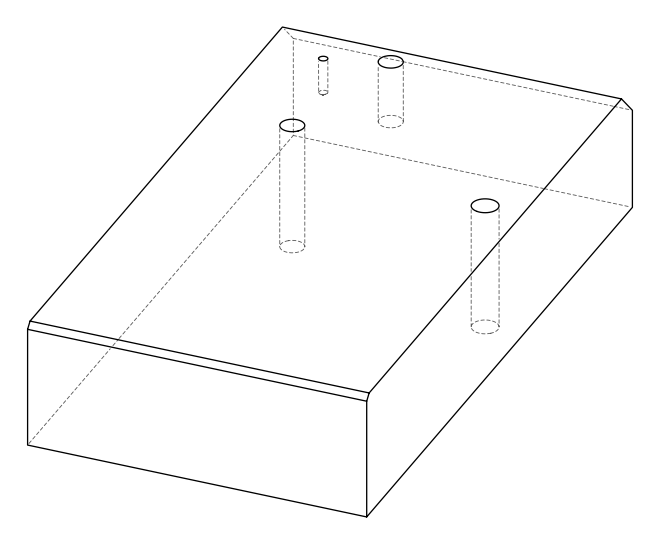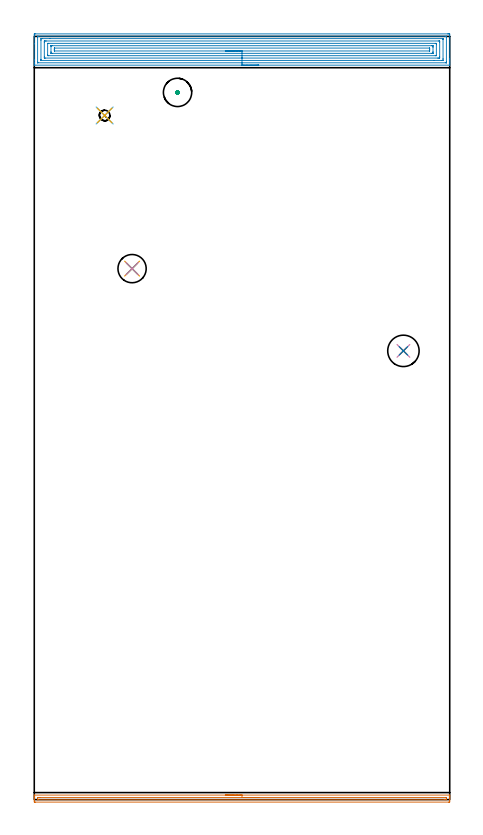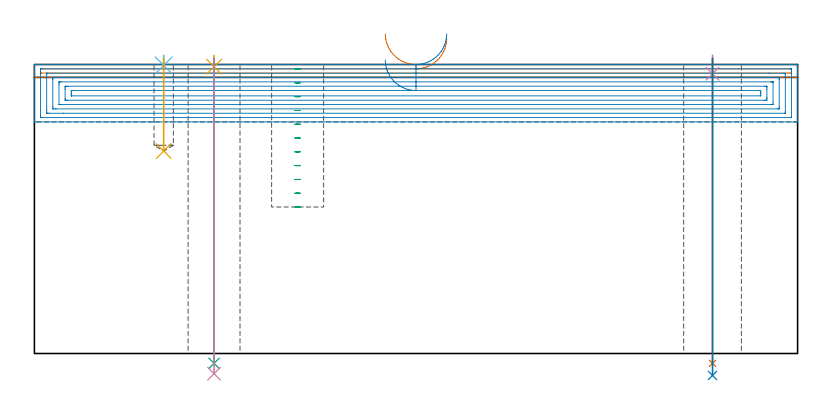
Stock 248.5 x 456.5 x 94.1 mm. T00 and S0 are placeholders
(PLAN: 11 operations, 7 tool changes, 20.6 min)
(1 AREA_MILL | FG_CHAMFER_SURFACE | UGT0205_001 | 4.14 min | 2192 mm3)
(2 AREA_MILL_1 | FG_CHAMFER_SURFACE_1 | UGT0205_001 | 14.22 min | 43448 mm3)
(3 MILL_BLIND_HOLE_FROM_SOLID_MATERIAL | STEP1POCKET | UGT0201_133 | Spiral | 0.41 min | 10396 mm3)
(4 SPOT_DRILL | STEP1HOLE | NXT0321_9005460120000 | 0.05 min | 184 mm3)
(5 SPOT_DRILL_1 | STEP1HOLE_1 | NXT0321_9005460120000 | 0.03 min | 2 mm3)
(6 SPOT_DRILL_2 | STEP1POCKET_1 | NXT0321_9005460120000 | 0.03 min | 1 mm3)
(7 DRILL_THROUGH_HOLE_INTO_CENTER | STEP1HOLE | NXT0301_065 | 0.4 min | 6362 mm3)
(8 DRILL_TO_ENLARGE_THROUGH_HOLE | STEP1HOLE | UGT0301_256 | 0.41 min | 19524 mm3)
(9 DRILL_THROUGH_HOLE_INTO_CENTER_1 | STEP1HOLE_1 | NXT0301_065 | 0.4 min | 6484 mm3)
(10 DRILL_TO_ENLARGE_THROUGH_HOLE_1 | STEP1HOLE_1 | UGT0301_292 | 0.41 min | 14571 mm3)
(11 DRILL_BLIND_HOLE_INTO_CENTER | STEP1POCKET_1 | UGT0301_185 | 0.12 min | 831 mm3)
(TOOL UGT0205_001 | Chamfer Mill 20 x 3 x 45 deg. | D20 FL50 Z2)
(TOOL UGT0201_133 | Carbide End Mill 15.0 | D15 FL30 Z4)
(TOOL NXT0321_9005460120000 | NC Spot Drill, 142deg, 12mm, Carbide, Uncoated | D12 PA142 FL30 Z2)
(TOOL NXT0301_065 | Carbide Drill 9.4mm [860.1-0940-075A1-MM 2214] | D9.4 PA140 FL98 Z2)
(TOOL UGT0301_256 | Twist Drill 18.8 mm | D18.8 PA118 FL135 Z2)
(TOOL UGT0301_292 | Twist Drill 16.9 mm | D16.9 PA118 FL120 Z2)
(TOOL UGT0301_185 | Twist Drill 6.3 mm | D6.3 PA118 FL61 Z2)
(OP 1 AREA_MILL)
G17 G21 G94 G90
T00 M6
G54
G17 G0 G90 X114.25 Y2.7 S1061 M3
G43 Z104.1 H0
G94 G1 X114.288 Z103.228 F250.
X114.402 Z102.363
X114.591 Z101.512
X114.853 Z100.68
X115.187 Z99.874
X115.59 Z99.1
X116.058 Z98.364
X116.59 Z97.672
X117.179 Z97.029
X117.822 Z96.44
X118.514 Z95.908
X119.25 Z95.44
X120.024 Z95.037
X120.83 Z94.703
X121.662 Z94.441
X122.514 Z94.252
X123.378 Z94.138
X124.25 Z94.1
X248.337
X248.49 Y2.697 Z94.088
X248.498 Y2.573 Z93.965
X248.5 Y2.444 Z93.843
Y2.112 Z93.511
Y1.474 Z92.869
Y0.281 Z91.678
Y-0.274 Z91.12
Y-0.871 Z90.524
X248.497 Y-1.149 Z90.246
X248.49 Y-1.492 Z89.904
X248.247 Y-1.497 Z89.9
X247.891 Y-1.5
X0.609
X0.253 Y-1.497
X0.01 Y-1.492 Z89.904
X0. Y-1.149 Z90.246
Y-0.871 Z90.524
Y-0.274 Z91.12
Y0.281 Z91.678
Y0.6 Z91.996
Y1.156 Z92.552
Y1.474 Z92.869
Y2.112 Z93.511
Y2.444 Z93.843
X0.002 Y2.573 Z93.965
X0.01 Y2.697 Z94.088
X0.163 Y2.7 Z94.1
X124.25
Y1.286 Z92.686
X246.105 Y1.285 Z92.685
X246.3 Y1.284 Z92.684
X246.451 Y1.28 Z92.68
X246.483 Y1.279 Z92.679
X246.49 Y1.262 Z92.662
X246.493 Y1.235 Z92.635
X246.499 Y1.089 Z92.489
X246.5 Y0.6 Z92.
Y0.214 Z91.614
X246.497 Y0.085 Z91.485
X246.493 Y-0.018 Z91.382
X246.489 Y-0.079 Z91.321
X246.455 Y-0.08 Z91.32
X246.105 Y-0.084 Z91.316
X245.913 Y-0.085 Z91.315
X245.213 Y-0.086 Z91.314
X2.395 Y-0.085 Z91.315
X2.2 Y-0.084 Z91.316
X2.049 Y-0.08 Z91.32
X2.017 Y-0.079 Z91.321
X2.01 Y-0.062 Z91.338
X2.006 Y-0.035 Z91.365
X2.001 Y0.111 Z91.511
X2. Y0.6 Z92.
Y0.986 Z92.386
X2.003 Y1.115 Z92.515
X2.007 Y1.218 Z92.618
X2.011 Y1.279 Z92.679
X2.045 Y1.28 Z92.68
X2.395 Y1.284 Z92.684
X2.588 Y1.285 Z92.685
X3.287 Y1.286 Z92.686
X124.25
X125.122 Z92.724
X125.986 Z92.838
X126.838 Z93.026
X127.67 Z93.289
X128.476 Z93.623
X129.25 Z94.025
X129.986 Z94.494
X130.678 Z95.025
X131.321 Z95.615
X131.91 Z96.258
X132.442 Z96.95
X132.91 Z97.686
X133.313 Z98.46
X133.647 Z99.266
X133.909 Z100.098
X134.098 Z100.949
X134.212 Z101.814
X134.25 Z102.686
G0 Z104.1
M5
M2
(OP 2 AREA_MILL_1)
G17 G21 G94 G90
T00 M6
G54
G17 G0 G90 X134.25 Y439.3 S1061 M3
G43 Z104.1 H0
G94 G1 X134.212 Z103.228 F250.
X134.098 Z102.363
X133.909 Z101.512
X133.647 Z100.68
X133.313 Z99.874
X132.91 Z99.1
X132.442 Z98.364
X131.91 Z97.672
X131.321 Z97.029
X130.678 Z96.439
X129.986 Z95.908
X129.25 Z95.44
X128.476 Z95.037
X127.67 Z94.703
X126.838 Z94.441
X125.986 Z94.252
X125.122 Z94.138
X124.25 Z94.1
X0.163
X0.008 Y439.303 Z94.088
X0. Y439.321 Z94.07
Y439.665 Z93.735
Y440.04 Z93.359
Y440.685 Z92.709
Y441.893 Z91.504
Y442.455 Z90.939
Y452.049 Z81.348
Y456.896 Z76.501
X0.004 Y457.5 Z75.898
X0.009 Y457.992 Z75.406
X0.11 Y457.995 Z75.403
X0.609 Y458. Z75.4
X247.386
X247.891 Y457.999 Z75.401
X248.39 Y457.995 Z75.403
X248.491 Y457.992 Z75.406
X248.496 Y457.5 Z75.898
X248.5 Y456.896 Z76.502
Y443.059 Z90.336
Y442.455 Z90.939
Y441.893 Z91.504
Y441.57 Z91.826
Y441.008 Z92.388
Y440.685 Z92.709
Y440.04 Z93.359
Y439.665 Z93.734
Y439.321 Z94.07
X248.492 Y439.303 Z94.088
X248.338 Y439.3 Z94.1
X124.25
Y440.714 Z92.686
X2.173 Y440.715 Z92.685
X2.077 Y440.716 Z92.684
X2.03 Y440.719 Z92.681
X2.013 Y440.721 Z92.679
X2.01 Y440.733 Z92.667
X2.005 Y440.839 Z92.561
X2.001 Y441.076 Z92.324
X2. Y456.12 Z77.28
X2.005 Y456.512 Z76.888
X2.008 Y456.563 Z76.837
X2.012 Y456.58 Z76.82
X2.018 Y456.581 Z76.819
X2.071 Y456.584 Z76.816
X2.179 Y456.585 Z76.815
X2.395 Y456.586 Z76.814
X246.327 Y456.585 Z76.815
X246.423 Y456.584 Z76.816
X246.47 Y456.581 Z76.819
X246.487 Y456.579 Z76.821
X246.49 Y456.567 Z76.833
X246.495 Y456.461 Z76.939
X246.499 Y456.224 Z77.176
X246.5 Y441.18 Z92.22
X246.495 Y440.788 Z92.612
X246.492 Y440.737 Z92.663
X246.488 Y440.72 Z92.68
X246.482 Y440.719 Z92.681
X246.429 Y440.716 Z92.684
X246.321 Y440.715 Z92.685
X246.105 Y440.714 Z92.686
X124.25
Y442.129 Z91.271
X4.18
X4.07 Y442.131 Z91.269
X4.031 Y442.133 Z91.267
X4.016 Y442.134 Z91.266
X4.01 Y442.159 Z91.241
X4.005 Y442.277 Z91.123
X4.001 Y442.455 Z90.945
X4. Y442.634 Z90.766
Y454.138 Z79.262
X4.004 Y454.845 Z78.555
X4.008 Y455.015 Z78.385
X4.024 Y455.165 Z78.235
X4.18 Y455.166 Z78.234
X4.744 Y455.171 Z78.229
X9.36 Y455.172 Z78.228
X244.32 Y455.171 Z78.229
X244.43 Y455.169 Z78.231
X244.469 Y455.167 Z78.233
X244.484 Y455.166 Z78.234
X244.49 Y455.141 Z78.259
X244.495 Y455.023 Z78.377
X244.499 Y454.845 Z78.555
X244.5 Y454.666 Z78.734
Y443.162 Z90.238
X244.496 Y442.455 Z90.945
X244.492 Y442.285 Z91.115
X244.476 Y442.136 Z91.265
X244.32 Y442.134 Z91.266
X243.756 Y442.13 Z91.27
X239.158 Y442.129 Z91.271
X124.25
Y443.543 Z89.857
X6.654
X6.104 Y443.545 Z89.855
X6.046 Y443.547 Z89.853
X6.012 Y443.549 Z89.851
X6.009 Y443.591 Z89.809
X6.004 Y443.791 Z89.609
X6. Y444.191 Z89.209
Y453.075 Z80.325
X6.005 Y453.5 Z79.9
X6.01 Y453.712 Z79.688
X6.019 Y453.751 Z79.649
X6.072 Y453.753 Z79.647
X6.171 Y453.756 Z79.644
X6.858 Y453.757 Z79.643
X7.062
X241.846
X242.396 Y453.755 Z79.645
X242.454 Y453.753 Z79.647
X242.488 Y453.751 Z79.649
X242.491 Y453.709 Z79.691
X242.496 Y453.509 Z79.891
X242.5 Y453.109 Z80.291
Y444.225 Z89.175
X242.495 Y443.8 Z89.6
X242.49 Y443.588 Z89.812
X242.481 Y443.549 Z89.851
X242.428 Y443.547 Z89.853
X242.329 Y443.544 Z89.856
X241.642 Y443.543 Z89.857
X241.438
X124.25
Y444.957 Z88.443
X8.644
X8.489 Y444.959 Z88.441
X8.18 Y444.964 Z88.436
X8.009 Y444.97 Z88.43
X8.006 Y445.019 Z88.381
X8.003 Y445.11 Z88.29
X8. Y445.748 Z87.652
Y452.27 Z81.13
X8.001 Y452.309 Z81.091
X8.005 Y452.328 Z81.072
X8.008 Y452.333 Z81.067
X8.026 Y452.336 Z81.064
X8.334 Y452.342 Z81.058
X8.489 Y452.343 Z81.057
X8.644
X239.856
X240.011 Y452.341 Z81.059
X240.32 Y452.336 Z81.064
X240.491 Y452.33 Z81.07
X240.494 Y452.281 Z81.119
X240.497 Y452.19 Z81.21
X240.5 Y451.552 Z81.848
Y445.03 Z88.37
X240.499 Y444.991 Z88.409
X240.495 Y444.972 Z88.428
X240.492 Y444.967 Z88.433
X240.474 Y444.964 Z88.436
X240.166 Y444.958 Z88.442
X240.011 Y444.957 Z88.443
X239.856
X124.25
Y446.371 Z87.029
X10.942 Y446.372 Z87.028
X10.429 Y446.374 Z87.026
X10.043 Y446.378 Z87.022
X10.01 Y446.382 Z87.018
X10.004 Y446.416 Z86.984
X10.001 Y446.88 Z86.52
X10. Y447.305 Z86.095
X10.001 Y450.42 Z82.98
X10.004 Y450.841 Z82.559
X10.01 Y450.904 Z82.496
X10.019 Y450.922 Z82.478
X10.045 Y450.924 Z82.476
X10.172 Y450.927 Z82.473
X10.429 Y450.928 Z82.472
X10.808 Y450.929 Z82.471
X237.558
X238.071 Y450.926 Z82.474
X238.457 Y450.922 Z82.478
X238.49 Y450.918 Z82.482
X238.496 Y450.884 Z82.516
X238.499 Y450.42 Z82.98
X238.5 Y449.995 Z83.405
Y447.34 Z86.06
X238.499 Y446.88 Z86.52
X238.496 Y446.459 Z86.941
X238.49 Y446.396 Z87.004
X238.481 Y446.378 Z87.022
X238.455 Y446.376 Z87.024
X238.328 Y446.373 Z87.027
X238.071 Y446.372 Z87.028
X237.692 Y446.371 Z87.029
X124.25
Y447.785 Z85.615
X12.193 Y447.786 Z85.614
X12.018 Y447.792 Z85.608
X12.005 Y447.848 Z85.552
X12.003 Y447.867 Z85.533
X12. Y447.977 Z85.423
Y448.65 Z84.75
Y448.862 Z84.538
X12.003 Y449.075 Z84.325
X12.01 Y449.497 Z83.903
X12.028 Y449.508 Z83.892
X12.052 Y449.511 Z83.889
X12.105 Y449.514 Z83.886
X12.214 Y449.515 Z83.885
X236.307 Y449.514 Z83.886
X236.482 Y449.508 Z83.892
X236.495 Y449.452 Z83.948
X236.497 Y449.433 Z83.967
X236.5 Y449.323 Z84.077
Y448.65 Z84.75
Y448.438 Z84.962
X236.497 Y448.225 Z85.175
X236.49 Y447.803 Z85.597
X236.472 Y447.792 Z85.608
X236.448 Y447.789 Z85.611
X236.395 Y447.786 Z85.614
X236.286 Y447.785 Z85.615
X124.25
X123.378 Z85.653
X122.514 Z85.767
X121.662 Z85.955
X120.83 Z86.218
X120.024 Z86.552
X119.25 Z86.954
X118.514 Z87.423
X117.822 Z87.954
X117.179 Z88.544
X116.59 Z89.187
X116.058 Z89.879
X115.59 Z90.615
X115.187 Z91.388
X114.853 Z92.194
X114.591 Z93.026
X114.402 Z93.878
X114.288 Z94.743
X114.25 Z95.615
G0 Z104.1
M5
M2
(OP 3 MILL_BLIND_HOLE_FROM_SOLID_MATERIAL)
G17 G21 G94 G90
T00 M6
G54
G17 G0 G90 X85.7 Y423. S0 M3
G43 Z104.1 H0
Z92.609
G94 G3 X86.175 Y423.475 R0.475 F250.
X85.7 Y423.95 R0.475
X84.75 Y423. R0.95
X85.7 Y423.95 R-0.95
X85.225 Y423.475 R0.475
X85.7 Y423. R0.475
G0 Z88.118
G3 X86.175 Y423.475 R0.475
X85.7 Y423.95 R0.475
X84.75 Y423. R0.95
X85.7 Y423.95 R-0.95
X85.225 Y423.475 R0.475
X85.7 Y423. R0.475
G0 Z83.627
G3 X86.175 Y423.475 R0.475
X85.7 Y423.95 R0.475
X84.75 Y423. R0.95
X85.7 Y423.95 R-0.95
X85.225 Y423.475 R0.475
X85.7 Y423. R0.475
G0 Z79.136
G3 X86.175 Y423.475 R0.475
X85.7 Y423.95 R0.475
X84.75 Y423. R0.95
X85.7 Y423.95 R-0.95
X85.225 Y423.475 R0.475
X85.7 Y423. R0.475
G0 Z74.645
G3 X86.175 Y423.475 R0.475
X85.7 Y423.95 R0.475
X84.75 Y423. R0.95
X85.7 Y423.95 R-0.95
X85.225 Y423.475 R0.475
X85.7 Y423. R0.475
G0 Z70.155
G3 X86.175 Y423.475 R0.475
X85.7 Y423.95 R0.475
X84.75 Y423. R0.95
X85.7 Y423.95 R-0.95
X85.225 Y423.475 R0.475
X85.7 Y423. R0.475
G0 Z65.664
G3 X86.175 Y423.475 R0.475
X85.7 Y423.95 R0.475
X84.75 Y423. R0.95
X85.7 Y423.95 R-0.95
X85.225 Y423.475 R0.475
X85.7 Y423. R0.475
G0 Z61.173
G3 X86.175 Y423.475 R0.475
X85.7 Y423.95 R0.475
X84.75 Y423. R0.95
X85.7 Y423.95 R-0.95
X85.225 Y423.475 R0.475
X85.7 Y423. R0.475
G0 Z56.682
G3 X86.175 Y423.475 R0.475
X85.7 Y423.95 R0.475
X84.75 Y423. R0.95
X85.7 Y423.95 R-0.95
X85.225 Y423.475 R0.475
X85.7 Y423. R0.475
G0 Z52.191
G3 X86.175 Y423.475 R0.475
X85.7 Y423.95 R0.475
X84.75 Y423. R0.95
X85.7 Y423.95 R-0.95
X85.225 Y423.475 R0.475
X85.7 Y423. R0.475
G0 Z47.7
G3 X86.175 Y423.475 R0.475
X85.7 Y423.95 R0.475
X84.75 Y423. R0.95
X85.7 Y423.95 R-0.95
X85.225 Y423.475 R0.475
X85.7 Y423. R0.475
G0 Z104.1
M5
M2
(OP 4 SPOT_DRILL)
G17 G21 G94 G90
T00 M6
G54
G17 G0 G90 X220.8 Y268.4 S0 M3
G43 Z104.1 H0
G94 G81 G98 Z91.1 F250. R97.1
G80
M5
M2
(OP 5 SPOT_DRILL_1)
G17 G21 G94 G90
T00 M6
G54
G17 G0 G90 X58.5 Y317.6 S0 M3
G43 Z104.1 H0
G94 G81 G98 Z93.373 F250. R97.1
G80
M5
M2
(OP 6 SPOT_DRILL_2)
G17 G21 G94 G90
T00 M6
G54
G17 G0 G90 X42.1 Y409.2 S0 M3
G43 Z104.1 H0
G94 G81 G98 Z93.829 F250. R97.1
G80
M5
M2
(OP 7 DRILL_THROUGH_HOLE_INTO_CENTER)
G17 G21 G94 G90
T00 M6
G54
G17 G0 G90 X220.8 Y268.4 S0 M3
G43 Z104.1 H1
G94 G73 G98 Z-3.211 F250. Q8.846 R96.1
G80
M5
M2
(OP 8 DRILL_TO_ENLARGE_THROUGH_HOLE)
G17 G21 G94 G90
T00 M6
G54
G17 G0 G90 X220.8 Y268.4 S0 M3
G43 Z104.1 H0
G94 G73 G98 Z-7.148 F250. Q16.875 R96.1
G80
M5
M2
(OP 9 DRILL_THROUGH_HOLE_INTO_CENTER_1)
G17 G21 G94 G90
T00 M6
G54
G17 G0 G90 X58.5 Y317.6 S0 M3
G43 Z104.1 H1
G94 G73 G98 Z-3.211 F250. Q8.846 R96.1
G80
M5
M2
(OP 10 DRILL_TO_ENLARGE_THROUGH_HOLE_1)
G17 G21 G94 G90
T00 M6
G54
G17 G0 G90 X58.5 Y317.6 S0 M3
G43 Z104.1 H0
G94 G73 G98 Z-6.577 F250. Q16.78 R96.1
G80
M5
M2
(OP 11 DRILL_BLIND_HOLE_INTO_CENTER)
G17 G21 G94 G90
T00 M6
G54
G17 G0 G90 X42.1 Y409.2 S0 M3
G43 Z104.1 H0
G94 G81 G98 Z65.9 F250. R96.1
G80
M5
M2
